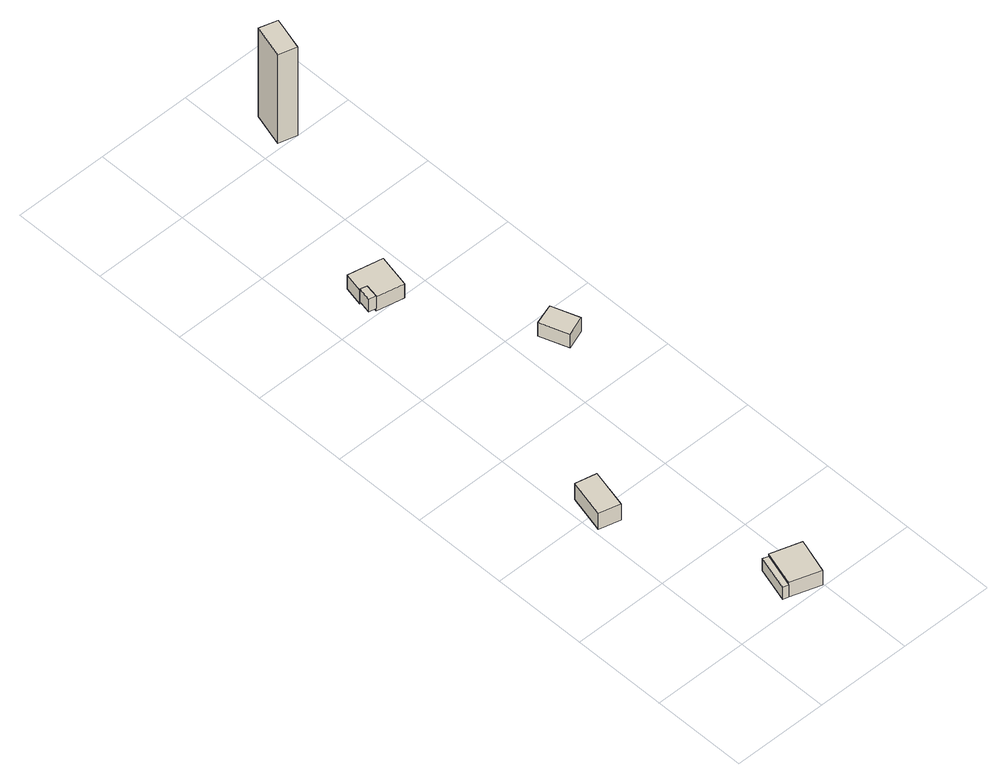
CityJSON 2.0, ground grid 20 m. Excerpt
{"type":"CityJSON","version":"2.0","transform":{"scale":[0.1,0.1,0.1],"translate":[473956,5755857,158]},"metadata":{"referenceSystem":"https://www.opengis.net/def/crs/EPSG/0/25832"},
"CityObjects":{
"building1":{"type":"Building","attributes":{"Gemeindeschluessel":"05711000","BezugspunktDach":"2000","function":"51009_1610","measuredHeight":3.12},"address":[{"country":"Germany"}],"geometry":[{"type":"Solid","lod":"1","boundaries":[[[[0,1,2,3]],[[4,5,6,7]],[[4,7,3,2]],[[5,4,2,1]],[[6,5,1,0]],[[7,6,0,3]]]]}]},
"building2":{"type":"Building","attributes":{"Gemeindeschluessel":"05711000","BezugspunktDach":"2000","function":"31001_1310","measuredHeight":4.1},"address":[{"country":"Germany"}],"geometry":[{"type":"Solid","lod":"1","boundaries":[[[[8,9,10,11]],[[12,13,14,15]],[[12,15,11,10]],[[13,12,10,9]],[[14,13,9,8]],[[15,14,8,11]]]]}]},
"building3":{"type":"Building","attributes":{"Gemeindeschluessel":"05711000","BezugspunktDach":"2000","function":"31001_1310","measuredHeight":4.22},"address":[{"country":"Germany"}],"geometry":[{"type":"Solid","lod":"1","boundaries":[[[[16,17,18,19]],[[20,4,7,21]],[[20,21,19,18]],[[4,20,18,17]],[[7,4,17,16]],[[21,7,16,19]]]]}]},
"building4":{"type":"Building","attributes":{"Gemeindeschluessel":"05711000","BezugspunktDach":"2000","function":"51009_1610","measuredHeight":3.22},"address":[{"country":"Germany"}],"geometry":[{"type":"Solid","lod":"1","boundaries":[[[[22,23,24,25]],[[26,27,28,29]],[[26,29,25,24]],[[27,26,24,23]],[[28,27,23,22]],[[29,28,22,25]]]]}]},
"building5":{"type":"Building","attributes":{"Gemeindeschluessel":"05711000","BezugspunktDach":"2000","function":"31001_1310","measuredHeight":3.69},"address":[{"country":"Germany"}],"geometry":[{"type":"Solid","lod":"1","boundaries":[[[[30,31,32,33,34,35]],[[36,37,38,39,40,41]],[[36,41,35,34]],[[37,36,34,33]],[[38,37,33,32]],[[39,38,32,31]],[[40,39,31,30]],[[41,40,30,35]]]]}]},
"building6":{"type":"Building","attributes":{"Gemeindeschluessel":"05711000","BezugspunktDach":"2000","function":"31001_1310","measuredHeight":3.43},"address":[{"country":"Germany"}],"geometry":[{"type":"Solid","lod":"1","boundaries":[[[[42,43,44,45]],[[46,47,48,49]],[[46,49,45,44]],[[47,46,44,43]],[[48,47,43,42]],[[49,48,42,45]]]]}]},
"building7":{"type":"Building","attributes":{"Gemeindeschluessel":"05711000","BezugspunktDach":"2000","function":"31001_1310","measuredHeight":22.75},"address":[{"country":"Germany"}],"geometry":[{"type":"Solid","lod":"1","boundaries":[[[[50,51,52,53]],[[54,55,56,57]],[[54,57,53,52]],[[55,54,52,51]],[[56,55,51,50]],[[57,56,50,53]]]]}]}
},
"vertices":[
[146,100,37],[124,26,37],[136,23,37],[158,96,37],[136,23,6],[124,26,6],[146,100,6],[158,96,6],
[29,448,46],[9,368,46],[53,357,46],[73,438,46],[53,357,5],[9,368,5],[29,448,5],[73,438,5],
[158,96,43],[136,23,43],[198,3,43],[221,76,43],[198,3,6],[221,76,6],
[71,1030,58],[65,1001,58],[80,998,58],[85,1026,58],[80,998,26],[65,1001,26],[71,1030,26],[85,1026,26],
[80,1070,56],[71,1030,56],[85,1026,56],[80,998,56],[137,986,56],[152,1055,56],[137,986,20],[80,998,20],[85,1026,20],[71,1030,20],[80,1070,20],[152,1055,20],
[283,774,55],[241,760,55],[262,701,55],[303,716,55],[262,701,20],[241,760,20],[283,774,20],[303,716,20],
[241,1460,263],[221,1391,263],[259,1380,263],[279,1449,263],[259,1380,36],[221,1391,36],[241,1460,36],[279,1449,36]
]}
